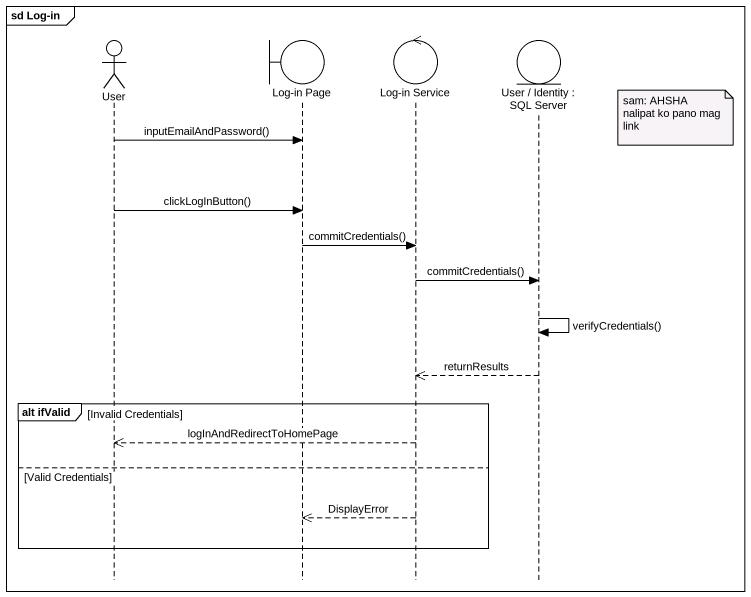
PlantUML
@startuml
mainframe sd Log-in
hide footbox
actor User
boundary "Log-in Page" as Log_in_Page
control "Log-in Service" as Log_in_Service
entity "User / Identity : SQL Server" as User_Identity_SQL_Server

note right of User_Identity_SQL_Server : sam: AHSHA nalipat ko pano mag link
User -> Log_in_Page : inputEmailAndPassword()
User -> Log_in_Page : clickLogInButton()
Log_in_Page -> Log_in_Service : commitCredentials()
Log_in_Service -> User_Identity_SQL_Server : commitCredentials()
User_Identity_SQL_Server -> User_Identity_SQL_Server : verifyCredentials()
User_Identity_SQL_Server -->> Log_in_Service : returnResults
group alt ifValid [Invalid Credentials]
  Log_in_Service -->> User : logInAndRedirectToHomePage
else Valid Credentials
  Log_in_Service -->> Log_in_Page : DisplayError
end
@enduml
